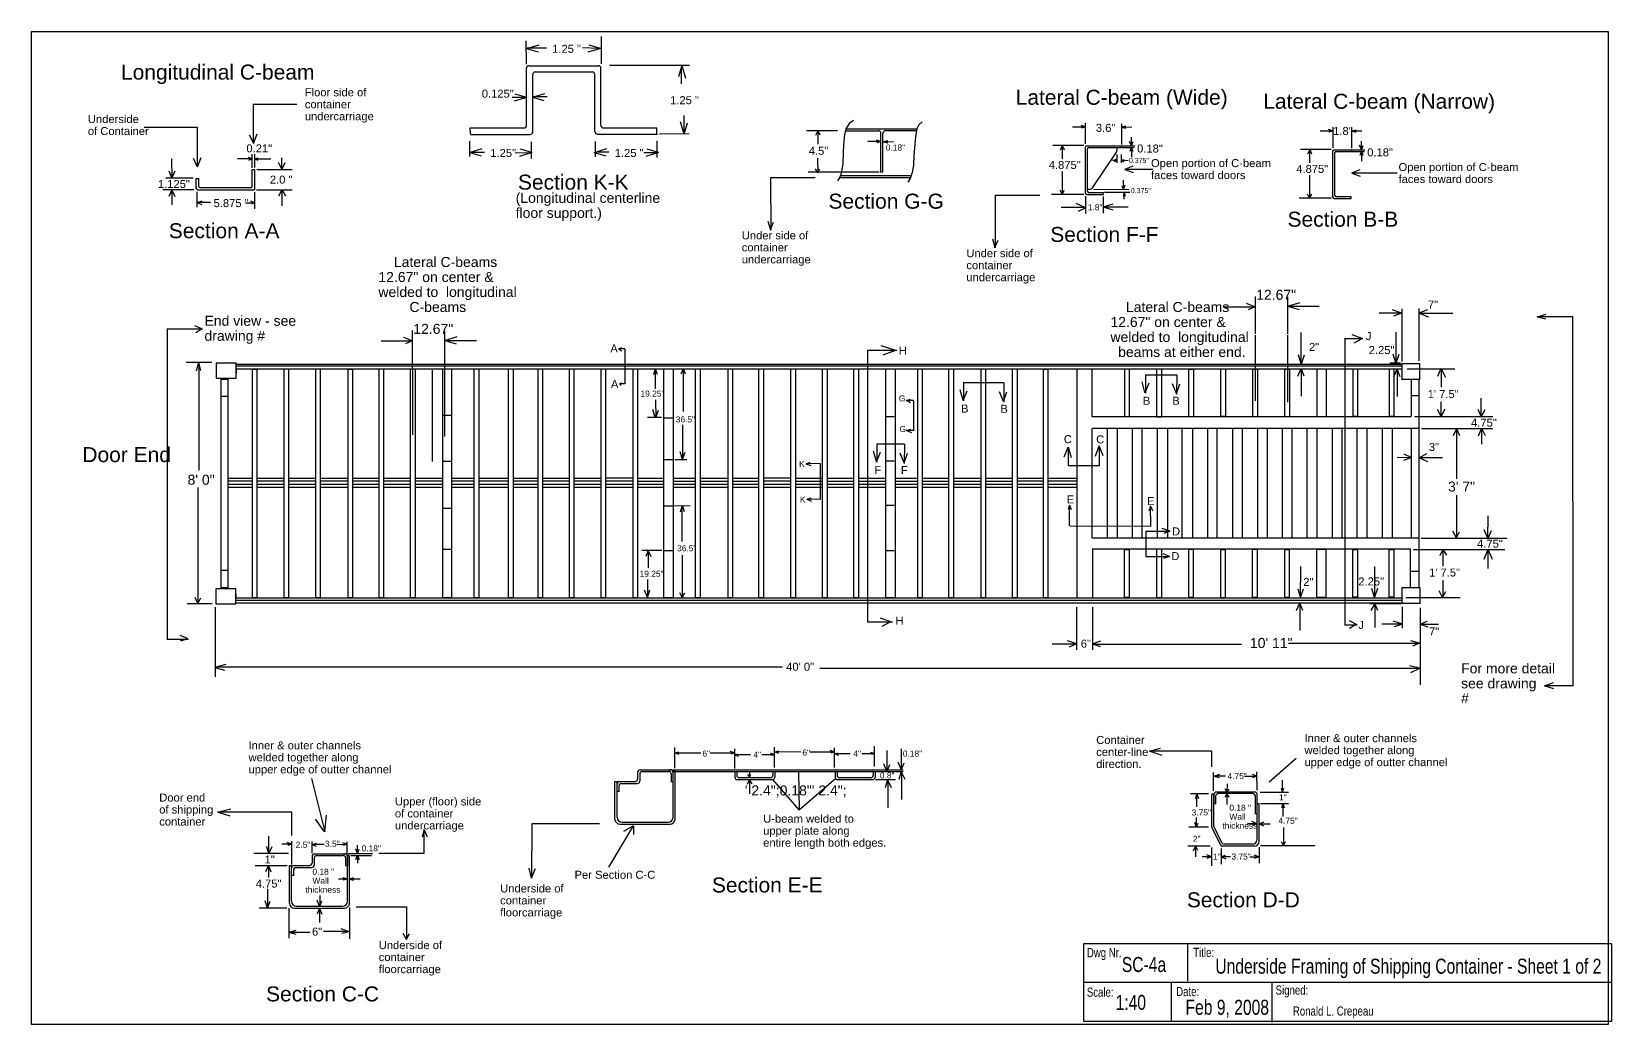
# Model space of a CAD drawing. Extents: x 24 to 656, y 22 to 420.
import ezdxf

# ---------------------------------------------------------------- set-up
doc = ezdxf.new("R2010")
doc.units = 0
doc.header["$LTSCALE"] = 100
doc.header["$MEASUREMENT"] = 0
doc.linetypes.add('DASHDOT', pattern=[1, 0.5, -0.25, 0, -0.25])
doc.layers.add('1', color=7, linetype='Continuous')
doc.styles.add('ARIAL', font='ARIAL.TTF')

msp = doc.modelspace()

# ---------------------------------------------------------------- linework, layer by layer
at = {"layer": '1', "color": 7, "linetype": 'Continuous'}
for p, q in [((251.54, 417.55), (251.54, 406.63)), ((221.47, 415.9), (221.6, 406.47)), ((221.72, 412.78), (226.72, 414.28)), ((221.72, 412.78), (226.31, 411.45)), ((222.02, 413), (229.74, 413)), ((250.58, 412.86), (244.09, 413)), ((251.28, 412.81), (246.28, 411.31)), ((251.28, 412.81), (246.7, 414.14)), ((221.67, 382.05), (221.67, 404.91)), ((222.67, 405.91), (250.47, 405.91)), ((251.47, 382.05), (251.47, 404.91)), ((254.85, 406.1), (286.86, 406.1)), ((283.74, 405.98), (282.41, 401.4)), ((283.55, 404.77), (283.55, 398.6)), ((283.74, 405.98), (285.24, 400.98)), ((224.16, 379.46), (224.16, 402.4)), ((225.16, 403.4), (248.01, 403.4)), ((249.01, 379.56), (249.01, 402.4)), ((215.92, 393.33), (221.06, 393.27)), ((221.77, 393.22), (216.77, 391.72)), ((221.77, 393.22), (217.18, 394.55)), ((224.08, 393.33), (229.08, 394.83)), ((224.08, 393.33), (228.66, 391.99)), ((229.89, 393.41), (224.47, 393.45)), ((112.47, 390.59), (129.88, 390.59)), ((112.55, 374.84), (112.55, 390.68)), ((284.65, 385.98), (284.65, 379.32)), ((90.13, 381.26), (68.8, 381.26)), ((90.13, 365.43), (90.13, 381.26)), ((199.28, 378.51), (199.22, 381.11)), ((199.22, 381.05), (220.67, 381.05)), ((252.47, 381.05), (273.86, 381.05)), ((273.86, 378.58), (273.86, 381.11)), ((284.74, 378.49), (283.24, 383.49)), ((284.74, 378.49), (286.07, 383.08)), ((346.02, 379.85), (333.69, 379.85)), ((338.17, 379.92), (337.29, 378.04)), ((338.13, 379.92), (338.13, 374.58)), ((338.17, 379.96), (338.92, 378.25)), ((349.31, 379.9), (362.43, 379.93)), ((349.48, 380.65), (377.69, 380.65)), ((365.22, 379.94), (377.56, 379.98)), ((445.1, 381.37), (440.02, 381.37)), ((445.06, 381.46), (443.47, 381.96)), ((445.14, 381.41), (443.6, 380.96)), ((445.14, 382.96), (445.14, 374.65)), ((459.55, 382.69), (459.55, 374.41)), ((459.55, 381.4), (461.38, 381.86)), ((459.55, 381.36), (463.71, 381.4)), ((459.55, 381.36), (461.34, 380.9)), ((544.07, 379.79), (538.99, 379.79)), ((544.03, 379.87), (542.44, 380.37)), ((544.11, 379.83), (542.57, 379.37)), ((544.11, 381.37), (544.11, 373.07)), ((551.57, 381.16), (551.57, 372.88)), ((551.57, 379.87), (553.4, 380.33)), ((551.57, 379.83), (555.74, 379.87)), ((551.57, 379.83), (553.36, 379.37)), ((112.47, 375.01), (110.88, 378.18)), ((112.55, 374.84), (114.05, 378.68)), ((198.92, 375.73), (198.92, 369.56)), ((198.96, 371.25), (203.96, 372.75)), ((199.34, 378.46), (223.16, 378.46)), ((223.6, 375.45), (223.6, 368.78)), ((248.77, 371.25), (253.77, 372.75)), ((249.16, 375.65), (249.16, 369.48)), ((250.01, 378.56), (274.01, 378.56)), ((273.75, 375.91), (273.75, 369.25)), ((274.86, 378.65), (286.72, 378.79)), ((363.33, 375.55), (358.24, 375.55)), ((363.28, 375.63), (361.7, 376.13)), ((363.37, 375.59), (361.83, 375.13)), ((363.44, 363.31), (363.44, 378.93)), ((364.19, 363.31), (364.23, 378.94)), ((364.31, 375.54), (366.15, 375.99)), ((364.31, 375.49), (368.48, 375.54)), ((364.31, 375.49), (366.11, 375.04)), ((444.52, 373.96), (432.18, 373.96)), ((435.89, 373.96), (435.02, 372.08)), ((435.85, 373.96), (435.85, 368.62)), ((435.89, 374), (436.64, 372.29)), ((445.2, 354.93), (445.2, 373.41)), ((445.7, 373.91), (459.47, 373.9)), ((445.95, 355.68), (445.95, 372.71)), ((446.45, 373.21), (459.55, 373.21)), ((457.8, 373.28), (457.8, 371.83)), ((459.53, 373.9), (459.53, 373.15)), ((459.75, 373.86), (464.88, 373.86)), ((459.88, 373.19), (464.71, 373.19)), ((463.59, 373.86), (462.75, 375.61)), ((463.5, 373.24), (462.92, 371.57)), ((463.5, 373.24), (464.13, 371.69)), ((463.55, 373.24), (463.55, 369.28)), ((463.59, 373.9), (463.59, 377.32)), ((463.59, 373.86), (464.25, 375.57)), ((555.61, 372.33), (554.78, 374.08)), ((555.61, 372.37), (555.61, 375.79)), ((555.61, 372.33), (556.28, 374.04)), ((79.94, 360.97), (79.9, 368.72)), ((90.05, 365.59), (88.47, 368.76)), ((90.13, 365.43), (91.63, 369.26)), ((112.03, 368.62), (106.19, 368.6)), ((111.99, 368.62), (110.55, 368.05)), ((111.99, 368.66), (110.57, 369.24)), ((112.03, 365.03), (112.03, 370.53)), ((113.03, 368.66), (114.34, 369.03)), ((113.03, 368.64), (114.32, 368.12)), ((113.05, 365.16), (113.05, 370.49)), ((113.05, 368.64), (119.42, 368.62)), ((123.82, 364.47), (122.53, 367.22)), ((123.82, 364.39), (123.82, 369.05)), ((123.86, 364.43), (125.19, 367.22)), ((198.96, 371.25), (203.54, 369.92)), ((204.86, 371.18), (199.44, 371.22)), ((217.19, 371.06), (223.26, 371.2)), ((223.83, 371.14), (218.83, 369.64)), ((223.83, 371.14), (219.24, 372.48)), ((248.77, 371.25), (253.35, 369.92)), ((254.57, 371.34), (249.16, 371.38)), ((268.61, 371.25), (273.75, 371.2)), ((274.46, 371.14), (269.46, 369.64)), ((274.46, 371.14), (269.88, 372.48)), ((338.1, 368.94), (338.15, 363.04)), ((448.03, 357.01), (457.63, 371.28)), ((457.67, 367.99), (456.05, 367.99)), ((457.67, 367.9), (456.72, 367.4)), ((457.63, 367.94), (457.01, 368.49)), ((457.76, 370.44), (457.72, 367.03)), ((459.3, 368.07), (462.26, 367.99)), ((459.34, 368.07), (460.63, 368.44)), ((459.42, 370.4), (459.42, 367.11)), ((459.42, 368.03), (460.59, 367.57)), ((543.49, 372.37), (531.15, 372.37)), ((534.86, 372.37), (533.99, 370.5)), ((534.82, 372.37), (534.82, 367.04)), ((534.86, 372.41), (535.61, 370.7)), ((544.17, 353.35), (544.17, 371.83)), ((544.67, 372.33), (551.55, 372.33)), ((544.92, 354.1), (544.92, 371.12)), ((545.42, 371.62), (551.53, 371.62)), ((551.55, 372.37), (551.55, 371.62)), ((551.78, 372.33), (556.9, 372.33)), ((551.9, 371.66), (556.74, 371.66)), ((555.53, 371.7), (554.94, 370.04)), ((555.57, 371.7), (555.53, 367.75)), ((555.53, 371.7), (556.15, 370.16)), ((88.36, 360.87), (77.48, 360.87)), ((79.86, 360.93), (78.74, 363.76)), ((79.9, 360.89), (81.19, 363.93)), ((89.61, 360.8), (90.67, 360.8)), ((89.62, 356.76), (89.62, 360.81)), ((90.69, 357.61), (90.69, 360.79)), ((113.05, 364.24), (112.03, 364.24)), ((112.05, 357.64), (112.05, 364.3)), ((113.05, 356.76), (113.05, 364.3)), ((113.86, 364.37), (127.99, 364.35)), ((337.1, 361.1), (319.27, 361.1)), ((319.27, 361.1), (319.35, 340.19)), ((362.77, 363.35), (334.35, 363.35)), ((338.15, 363.12), (337.31, 364.67)), ((338.15, 363.04), (338.98, 364.67)), ((346.85, 361.23), (375.23, 361.23)), ((347.23, 361.98), (375.56, 361.98)), ((363.4, 363.35), (364.19, 363.4)), ((435.85, 363.66), (435.85, 354.46)), ((460.51, 356.49), (460.47, 360.19)), ((460.91, 364.49), (464.24, 365.82)), ((460.91, 364.49), (472.19, 364.58)), ((460.91, 364.4), (464.24, 363.15)), ((534.82, 362.08), (534.82, 352.87)), ((551.74, 363.06), (555.07, 364.39)), ((551.74, 363.06), (569.82, 363.06)), ((551.74, 362.98), (555.07, 361.73)), ((88.69, 356.2), (76.32, 356.26)), ((79.86, 356.26), (78.69, 353.64)), ((79.86, 356.22), (79.86, 350.26)), ((79.86, 356.14), (81.03, 353.6)), ((89.86, 355.45), (89.86, 349.28)), ((90.4, 356.26), (112.55, 356.26)), ((91.17, 357.14), (111.55, 357.14)), ((112.94, 355.37), (112.94, 348.7)), ((113.78, 356.28), (127.94, 356.3)), ((123.86, 356.26), (122.57, 353.76)), ((123.9, 356.3), (123.86, 349.8)), ((123.94, 356.3), (125.28, 353.8)), ((426.9, 353.97), (409.07, 353.97)), ((409.07, 353.97), (409.15, 333.05)), ((444.6, 354.46), (431.64, 354.46)), ((435.85, 354.54), (435.02, 356.08)), ((435.85, 354.46), (436.68, 356.08)), ((445.7, 354.43), (452.45, 354.43)), ((445.97, 356.57), (447.2, 356.57)), ((446.45, 355.18), (452.43, 355.18)), ((448.38, 356.49), (462.59, 356.44)), ((452.41, 354.48), (452.41, 355.18)), ((452.76, 355.28), (462.92, 355.28)), ((460.47, 356.57), (459.88, 357.86)), ((460.63, 355.36), (460.26, 353.78)), ((460.47, 356.53), (461.09, 358.11)), ((460.59, 355.36), (460.59, 352.57)), ((460.63, 355.28), (461.09, 353.78)), ((534.82, 352.95), (533.99, 354.5)), ((534.82, 352.87), (535.65, 354.5)), ((89.86, 351.22), (92.03, 351.89)), ((95.28, 351.14), (89.86, 351.18)), ((89.86, 351.18), (91.9, 350.43)), ((109.32, 351.05), (112.94, 351.01)), ((112.94, 351.01), (111.4, 351.68)), ((112.86, 351.05), (111.74, 350.47)), ((445.13, 349.15), (435.47, 349.15)), ((445.22, 349.07), (441.47, 350.82)), ((445.3, 349.07), (442.3, 347.65)), ((445.22, 353.74), (445.22, 346.82)), ((452.3, 353.57), (452.3, 346.9)), ((452.3, 349.4), (456.22, 350.65)), ((452.3, 349.4), (462.22, 349.4)), ((452.3, 349.4), (456.13, 348.24)), ((543.57, 352.87), (530.61, 352.87)), ((544.67, 352.85), (551.42, 352.85)), ((545.42, 353.6), (551.4, 353.6)), ((551.38, 352.89), (551.38, 353.6)), ((319.35, 340.19), (318.35, 343.6)), ((319.19, 340.35), (320.52, 343.27)), ((409.15, 333.05), (408.15, 336.47)), ((408.99, 333.22), (410.32, 336.14)), ((512.96, 309.44), (509.63, 310.86)), ((513.13, 298.61), (513.13, 313.61)), ((526.05, 309.69), (531.05, 311.19)), ((526.05, 309.69), (538.71, 309.69)), ((526.05, 309.69), (530.63, 308.36)), ((526.09, 298.61), (526.09, 313.49)), ((512.84, 309.36), (500.54, 309.36)), ((512.96, 309.44), (510.3, 308.28)), ((571.69, 306.94), (562.6, 306.94)), ((571.52, 306.94), (568.02, 308.27)), ((571.6, 306.94), (568.35, 305.77)), ((571.81, 287.6), (571.81, 308.6)), ((578.62, 307.02), (582.04, 308.44)), ((578.62, 306.94), (592.04, 306.94)), ((578.62, 306.94), (582.37, 305.44)), ((578.67, 287.85), (578.67, 308.85)), ((625.81, 305.51), (629.4, 306.51)), ((639.98, 305.51), (625.81, 305.51)), ((625.9, 305.43), (629.23, 304.68)), ((639.98, 305.59), (640.06, 157.76)), ((77.93, 300.63), (92.1, 300.63)), ((78.01, 300.58), (78.01, 176.27)), ((91.93, 300.63), (89.1, 301.88)), ((91.68, 300.54), (89.51, 299.13)), ((175.93, 295.81), (172.6, 297.23)), ((176.1, 284.98), (176.1, 299.98)), ((189.01, 296.06), (194.01, 297.56)), ((189.06, 284.98), (189.06, 299.85)), ((531.51, 286.73), (531.51, 299.14)), ((555.8, 296.8), (551.83, 298.29)), ((569.42, 286.98), (569.42, 299.39)), ((175.81, 295.73), (163.51, 295.73)), ((175.93, 295.81), (173.26, 294.65)), ((189.01, 296.06), (201.68, 296.06)), ((189.01, 296.06), (193.6, 294.73)), ((261.03, 292.63), (258.53, 292.63)), ((258.59, 292.66), (259.74, 293.24)), ((258.65, 292.66), (259.64, 291.83)), ((261.03, 292.59), (261.03, 278.63)), ((357.99, 292.16), (369.75, 292.16)), ((357.99, 292), (357.99, 183.48)), ((368.92, 292.16), (363.45, 293.82)), ((369.25, 292), (364.12, 290.18)), ((548.84, 296.8), (556.13, 296.8)), ((549.01, 182.15), (549.01, 296.8)), ((555.64, 296.64), (552.49, 294.98)), ((95.89, 287.19), (85.61, 287.19)), ((90.56, 287.25), (89.56, 283.67)), ((90.56, 287.25), (91.39, 284)), ((90.61, 287.19), (90.61, 244.14)), ((105.55, 286.96), (97.55, 286.96)), ((97.55, 286.96), (97.55, 280.96)), ((105.41, 286.54), (571.79, 286.53)), ((571.79, 285.7), (105.5, 285.69)), ((105.5, 284.64), (571.82, 284.65)), ((105.55, 280.96), (105.55, 286.96)), ((105.55, 284.96), (105.55, 282.96)), ((273.12, 284.65), (272.45, 282.32)), ((273.2, 284.65), (273.2, 276.65)), ((273.2, 284.65), (273.95, 282.49)), ((284.28, 284.65), (283.45, 282.57)), ((284.28, 284.65), (284.37, 267.65)), ((284.37, 284.65), (285.2, 282.65)), ((441.72, 284.67), (441.72, 193)), ((447.94, 265.53), (447.94, 284.56)), ((473.77, 265.64), (473.77, 284.48)), ((475.65, 284.48), (475.65, 265.39)), ((531.33, 284.61), (530, 281.61)), ((531.42, 286.73), (530.34, 290.31)), ((531.48, 284.38), (531.48, 273.76)), ((531.5, 284.61), (532.58, 281.86)), ((531.59, 286.73), (532.76, 290.23)), ((571.12, 286.94), (566.87, 286.94)), ((569.33, 286.98), (568.25, 290.56)), ((569.67, 284.41), (568.34, 281.41)), ((569.5, 286.98), (570.67, 290.48)), ((569.84, 284.41), (570.92, 281.66)), ((571.74, 286.78), (578.78, 286.78)), ((571.81, 280.33), (571.81, 286.83)), ((573.87, 284.71), (592.87, 284.71)), ((578.78, 286.78), (578.78, 280.28)), ((587.29, 284.79), (585.96, 281.62)), ((587.37, 284.71), (589.21, 281.38)), ((587.37, 284.58), (587.37, 277.33)), ((97.55, 280.96), (105.55, 280.96)), ((99.41, 280.54), (102.41, 280.54)), ((99.43, 280.95), (99.43, 196.87)), ((102.33, 280.92), (102.33, 196.83)), ((183.98, 284.15), (183.98, 247.65)), ((258.85, 278.6), (259.58, 278.03)), ((261.03, 278.63), (258.86, 278.63)), ((259.01, 278.71), (259.74, 279.23)), ((396.36, 279.17), (412.61, 279.17)), ((396.44, 279.08), (396.44, 271.83)), ((412.61, 279.08), (412.53, 271.33)), ((468.99, 275.21), (467.82, 279.46)), ((469.07, 282.29), (481.69, 282.28)), ((469.07, 275.12), (470.65, 279.04)), ((469.15, 282.21), (469.15, 274.96)), ((481.57, 274.74), (479.99, 278.66)), ((481.57, 274.74), (482.9, 278.66)), ((481.74, 282.24), (481.65, 274.49)), ((569.82, 284.18), (569.82, 273.55)), ((578.78, 280.37), (571.74, 280.37)), ((575.56, 265.59), (575.56, 280.43)), ((578.56, 280.43), (578.56, 197.26)), ((99.33, 273.71), (102.33, 273.71)), ((273.28, 272.32), (273.37, 265.24)), ((376.38, 272.06), (373.55, 272.06)), ((373.67, 272.06), (375.26, 272.47)), ((373.92, 272.06), (375.26, 271.14)), ((376.47, 271.89), (376.47, 259.89)), ((396.28, 272.08), (395.11, 276.33)), ((396.36, 272), (397.94, 275.92)), ((412.44, 271.58), (410.86, 275.5)), ((412.44, 271.58), (413.78, 275.5)), ((578.47, 273.93), (575.47, 273.93)), ((603.46, 265.62), (603.46, 272.96)), ((188.15, 266.18), (191.55, 266.18)), ((273.2, 265.24), (272.2, 268.4)), ((273.37, 265.24), (274.45, 268.15)), ((365.34, 265.63), (368.74, 265.63)), ((575.49, 265.51), (447.94, 265.51)), ((475.65, 265.39), (473.85, 265.39)), ((576.71, 265.54), (608.12, 265.54)), ((587.37, 265.62), (585.96, 268.46)), ((587.46, 265.58), (587.46, 271.5)), ((587.46, 265.54), (589.04, 268.62)), ((603.46, 265.54), (602.29, 268.38)), ((603.46, 265.46), (604.96, 268.38)), ((275.62, 265.15), (270.03, 265.15)), ((276.61, 265.08), (280.01, 265.08)), ((284.12, 262.32), (284.03, 248.74)), ((376.3, 260.06), (373.55, 260.06)), ((373.59, 259.97), (375.59, 259.22)), ((373.76, 259.97), (375.34, 260.56)), ((447.91, 216.95), (447.91, 260.78)), ((578.43, 260.76), (447.97, 260.76)), ((453.86, 260.79), (453.86, 216.96)), ((457.86, 260.71), (457.86, 216.87)), ((463.86, 260.62), (463.86, 216.79)), ((467.77, 260.62), (467.77, 216.79)), ((473.86, 260.71), (473.86, 216.87)), ((478.02, 260.79), (478.02, 216.96)), ((483.77, 260.71), (483.77, 216.87)), ((487.94, 260.79), (487.94, 216.96)), ((493.94, 260.71), (493.94, 216.87)), ((497.77, 260.71), (497.77, 216.87)), ((504.02, 260.79), (504.02, 216.96)), ((507.86, 260.71), (507.86, 216.87)), ((513.94, 260.79), (513.94, 216.96)), ((517.86, 260.71), (517.86, 216.87)), ((523.86, 260.79), (523.86, 216.96)), ((527.77, 260.71), (527.77, 216.87)), ((533.77, 260.79), (533.77, 216.96)), ((537.77, 260.71), (537.77, 216.87)), ((543.86, 260.79), (543.86, 216.96)), ((547.77, 260.71), (547.77, 216.87)), ((553.69, 260.71), (553.69, 216.87)), ((557.77, 260.71), (557.77, 216.87)), ((563.86, 260.71), (563.86, 216.87)), ((567.86, 260.79), (567.86, 216.96)), ((575.5, 216.91), (575.5, 260.71)), ((579.54, 260.79), (607.96, 260.79)), ((593.5, 260.64), (592.25, 257.81)), ((593.5, 260.73), (594.75, 257.98)), ((593.58, 260.73), (593.58, 240.73)), ((603.62, 260.88), (602.29, 257.71)), ((603.62, 260.88), (604.96, 258.04)), ((603.62, 260.79), (603.62, 254.54)), ((361.72, 254.73), (372.85, 254.73)), ((361.77, 254.54), (361.77, 247.29)), ((372.81, 254.56), (372.73, 246.81)), ((436.69, 249.47), (438.27, 253.38)), ((438.23, 253.3), (438.23, 246.05)), ((439.56, 249.05), (438.39, 253.3)), ((449.23, 249.72), (450.56, 253.63)), ((450.69, 253.8), (450.69, 246.05)), ((452.27, 249.88), (450.69, 253.8)), ((191.51, 247.58), (188.11, 247.58)), ((276.76, 248.4), (280.16, 248.4)), ((280.95, 248.4), (285.78, 248.4)), ((284.03, 248.49), (283.12, 251.4)), ((284.03, 248.49), (285.12, 251.32)), ((333.34, 246.73), (335.34, 245.98)), ((339.16, 246.75), (333.5, 246.7)), ((333.51, 246.73), (335.09, 247.31)), ((339.16, 246.75), (339.16, 232.45)), ((361.6, 247.54), (360.44, 251.79)), ((361.69, 247.46), (363.27, 251.38)), ((368.72, 247.79), (365.32, 247.79)), ((372.64, 247.06), (371.06, 250.98)), ((372.64, 247.06), (373.98, 250.98)), ((575.42, 249.06), (569.83, 249.14)), ((575.5, 249.23), (572.42, 248.06)), ((575.42, 249.23), (572.67, 250.48)), ((578.5, 249.14), (588, 249.14)), ((578.5, 249.14), (581.92, 247.64)), ((578.58, 249.06), (581.75, 250.81)), ((102.36, 240.99), (112.14, 240.99)), ((113.89, 240.99), (124.76, 240.99)), ((126.52, 240.99), (137.38, 240.99)), ((139.21, 240.99), (150.35, 240.99)), ((152.14, 240.99), (162.7, 240.99)), ((164.53, 240.99), (175.25, 240.99)), ((177.15, 240.99), (188.19, 240.99)), ((191.72, 240.99), (200.89, 240.99)), ((202.58, 240.99), (214.56, 240.99)), ((216.4, 240.99), (226.28, 240.99)), ((228.07, 240.99), (238.76, 240.99)), ((240.59, 240.99), (251.42, 240.99)), ((253.28, 241), (264.25, 241)), ((266.12, 240.97), (276.68, 240.97)), ((280.34, 240.97), (289.32, 240.97)), ((291.12, 240.97), (302.25, 240.97)), ((304.08, 240.97), (314.63, 240.97)), ((316.43, 241), (327.33, 241)), ((329.2, 240.97), (340.09, 240.97)), ((341.89, 240.97), (352.65, 240.97)), ((354.43, 240.97), (365.41, 240.97)), ((369.08, 240.97), (378.11, 240.97)), ((379.96, 240.97), (390.52, 240.97)), ((392.41, 240.97), (403.42, 240.97)), ((405.18, 240.97), (416.12, 240.97)), ((417.8, 240.98), (428.35, 240.98)), ((430.17, 240.98), (441.64, 240.98)), ((438.25, 246.01), (450.87, 246.01)), ((90.33, 237.19), (90.33, 190.67)), ((102.37, 239.81), (112.15, 239.81)), ((102.37, 237.33), (112.15, 237.33)), ((102.4, 238.54), (112.17, 238.54)), ((113.91, 239.81), (124.77, 239.81)), ((113.91, 237.33), (124.77, 237.33)), ((113.93, 238.54), (124.8, 238.54)), ((126.53, 239.81), (137.39, 239.81)), ((126.53, 237.33), (137.39, 237.33)), ((126.56, 238.54), (137.42, 238.54)), ((139.22, 239.81), (150.37, 239.81)), ((139.22, 237.33), (150.37, 237.33)), ((139.25, 238.54), (150.4, 238.54)), ((152.16, 239.81), (162.71, 239.81)), ((152.16, 237.33), (162.71, 237.33)), ((152.18, 238.54), (162.74, 238.54)), ((164.54, 239.81), (175.26, 239.81)), ((164.54, 237.33), (175.26, 237.33)), ((164.57, 238.54), (175.29, 238.54)), ((177.17, 239.81), (188.2, 239.81)), ((177.17, 237.33), (188.2, 237.33)), ((177.19, 238.54), (188.23, 238.54)), ((191.73, 239.81), (200.9, 239.81)), ((191.73, 237.33), (200.9, 237.33)), ((191.75, 238.54), (200.93, 238.54)), ((202.59, 239.81), (214.58, 239.81)), ((202.59, 237.33), (214.58, 237.33)), ((202.62, 238.54), (214.61, 238.54)), ((216.41, 239.81), (226.29, 239.81)), ((216.41, 237.33), (226.29, 237.33)), ((216.44, 238.54), (226.32, 238.54)), ((228.08, 239.81), (238.77, 239.81)), ((228.08, 237.33), (238.77, 237.33)), ((228.11, 238.54), (238.8, 238.54)), ((240.6, 239.81), (251.43, 239.81)), ((240.6, 237.33), (251.43, 237.33)), ((240.63, 238.54), (251.46, 238.54)), ((253.3, 239.81), (264.26, 239.81)), ((253.3, 237.34), (264.26, 237.34)), ((253.32, 238.55), (264.29, 238.55)), ((266.14, 239.79), (276.69, 239.79)), ((266.14, 237.31), (276.69, 237.31)), ((266.16, 238.52), (276.72, 238.52)), ((280.35, 239.79), (289.33, 239.79)), ((280.35, 237.31), (289.33, 237.31)), ((280.37, 238.52), (289.36, 238.52)), ((291.13, 239.79), (302.27, 239.79)), ((291.13, 237.31), (302.27, 237.31)), ((291.16, 238.52), (302.3, 238.52)), ((304.09, 239.79), (314.64, 239.79)), ((304.09, 237.31), (314.64, 237.31)), ((304.12, 238.52), (314.67, 238.52)), ((316.44, 239.81), (327.34, 239.81)), ((316.44, 237.34), (327.34, 237.34)), ((316.47, 238.55), (327.37, 238.55)), ((329.21, 239.79), (340.11, 239.79)), ((329.21, 237.31), (340.11, 237.31)), ((329.24, 238.52), (340.13, 238.52)), ((341.9, 239.79), (352.66, 239.79)), ((341.9, 237.31), (352.66, 237.31)), ((341.93, 238.52), (352.69, 238.52)), ((354.45, 239.79), (365.42, 239.79)), ((354.45, 237.31), (365.42, 237.31)), ((354.47, 238.52), (365.45, 238.52)), ((369.09, 239.79), (378.12, 239.79)), ((369.09, 237.31), (378.12, 237.31)), ((369.12, 238.52), (378.14, 238.52)), ((379.98, 239.79), (390.53, 239.79)), ((379.98, 237.31), (390.53, 237.31)), ((380, 238.52), (390.56, 238.52)), ((392.43, 239.79), (403.44, 239.79)), ((392.43, 237.31), (403.44, 237.31)), ((392.45, 238.52), (403.46, 238.52)), ((405.19, 239.79), (416.13, 239.79)), ((405.19, 237.31), (416.13, 237.31)), ((405.22, 238.52), (416.16, 238.52)), ((417.81, 239.8), (428.37, 239.8)), ((417.81, 237.32), (428.37, 237.32)), ((417.84, 238.53), (428.39, 238.53)), ((430.18, 239.8), (441.66, 239.8)), ((430.18, 237.32), (441.66, 237.32)), ((430.21, 238.53), (441.69, 238.53)), ((593.67, 216.94), (593.67, 234.19)), ((188.15, 228.96), (191.55, 228.96)), ((276.74, 229.83), (280.14, 229.83)), ((280.87, 229.9), (287.12, 229.99)), ((283.95, 229.99), (283.2, 227.32)), ((283.95, 215.65), (283.95, 229.82)), ((284.03, 229.9), (284.7, 227.65)), ((333.7, 232.5), (335.7, 231.75)), ((333.87, 232.5), (335.45, 233.08)), ((339.31, 232.45), (333.98, 232.49)), ((365.37, 230.07), (368.77, 230.07)), ((438.86, 230.14), (438.28, 228.34)), ((438.82, 230.09), (439.44, 228.43)), ((438.86, 221.8), (438.86, 230.14)), ((471.23, 229.76), (470.48, 227.84)), ((471.28, 221.76), (471.23, 229.84)), ((471.23, 229.72), (471.98, 228.05)), ((439.03, 221.8), (471.28, 221.76)), ((606.12, 216.89), (606.21, 225.89)), ((578.54, 216.95), (447.99, 216.95)), ((469.36, 219.78), (479.03, 219.78)), ((469.36, 219.74), (469.36, 209.61)), ((478.94, 219.78), (475.82, 220.86)), ((478.9, 219.78), (476.53, 218.78)), ((579.46, 216.96), (613.71, 216.89)), ((593.5, 217.02), (592.08, 219.69)), ((593.58, 217.02), (594.75, 219.52)), ((606.12, 216.98), (604.62, 220.23)), ((606.21, 216.98), (607.62, 219.98)), ((188.42, 212.57), (191.82, 212.57)), ((275.78, 211.99), (267.87, 211.99)), ((270.28, 211.99), (269.45, 209.57)), ((270.2, 212.07), (271.37, 209.57)), ((270.37, 211.99), (270.37, 205.07)), ((276.61, 211.96), (280.01, 211.96)), ((283.95, 210.15), (283.95, 193.24)), ((365.37, 212.01), (368.77, 212.01)), ((575.15, 212.48), (447.94, 212.48)), ((447.97, 212.59), (447.97, 193.14)), ((469.36, 209.65), (478.94, 209.65)), ((473.68, 193.38), (473.68, 212.53)), ((475.56, 212.53), (475.56, 193.13)), ((478.78, 209.65), (476.28, 210.65)), ((478.74, 209.65), (476.44, 208.82)), ((575.15, 197.23), (575.15, 212.48)), ((576.37, 212.39), (612.87, 212.39)), ((588.12, 212.39), (586.87, 209.89)), ((588.12, 212.39), (588.12, 205.73)), ((588.12, 212.39), (589.54, 210.14)), ((606.12, 212.39), (604.54, 208.39)), ((606.12, 212.31), (606.12, 204.8)), ((606.21, 212.31), (607.79, 208.56)), ((99.41, 204.12), (102.24, 204.12)), ((531.21, 193.23), (531.29, 205.64)), ((560.88, 193.16), (560.96, 205.57)), ((575.19, 203.79), (578.47, 203.79)), ((105.46, 196.7), (97.46, 196.7)), ((97.46, 196.7), (97.46, 190.7)), ((99.33, 197.21), (102.33, 197.21)), ((105.46, 190.7), (105.46, 196.7)), ((270.03, 193.32), (268.87, 196.15)), ((270.03, 193.24), (271.03, 196.32)), ((270.12, 200.4), (270.12, 193.24)), ((531.29, 192.98), (530.21, 196.56)), ((531.17, 193.19), (532.33, 196.69)), ((560.8, 193.16), (559.71, 196.74)), ((560.92, 193.44), (562.08, 196.94)), ((571.71, 197.17), (578.85, 197.17)), ((571.79, 190.71), (571.79, 197.21)), ((578.85, 197.17), (578.85, 190.67)), ((588.04, 200.14), (588.04, 193.14)), ((96.03, 190.67), (86.03, 190.67)), ((90.22, 190.75), (89.14, 193.25)), ((90.31, 190.67), (91.47, 193.08)), ((97.46, 190.7), (105.46, 190.7)), ((105.41, 193.12), (571.76, 193.12)), ((105.46, 194.7), (105.46, 192.7)), ((105.49, 191.12), (571.85, 191.06)), ((571.79, 192.03), (105.58, 192.04)), ((283.95, 193.15), (283.03, 195.07)), ((283.87, 193.15), (284.95, 195.07)), ((475.56, 193.13), (473.76, 193.13)), ((530.79, 190.86), (529.46, 187.86)), ((530.94, 190.63), (530.94, 180.01)), ((530.96, 190.86), (532.04, 188.11)), ((571.29, 190.69), (558.87, 190.69)), ((560.71, 190.52), (559.37, 187.94)), ((560.85, 190.33), (560.85, 181.18)), ((560.87, 190.52), (561.96, 188.16)), ((578.85, 190.75), (571.71, 190.75)), ((571.78, 189.52), (571.78, 180.94)), ((573.37, 193.14), (595.04, 193.14)), ((587.96, 193.14), (586.62, 195.81)), ((587.96, 193.14), (589.29, 195.64)), ((97.14, 189.4), (97.14, 161.48)), ((357.99, 183.48), (368.09, 183.48)), ((367.76, 183.31), (363.29, 184.97)), ((367.26, 183.48), (363.78, 181.66)), ((441.67, 189.31), (441.67, 172.31)), ((448.04, 189.32), (448.04, 172.32)), ((553.81, 182.32), (550.83, 183.81)), ((571.69, 182.69), (568.28, 183.77)), ((578.92, 182.52), (581.92, 183.77)), ((578.99, 189.04), (578.99, 158.29)), ((86.15, 176.85), (83.15, 178.01)), ((548.84, 182.32), (553.82, 182.32)), ((553.15, 182.32), (550.83, 180.83)), ((571.61, 182.6), (563.69, 182.52)), ((571.78, 182.6), (568.61, 181.44)), ((579, 182.6), (586.42, 182.52)), ((579, 182.52), (582.08, 181.44)), ((77.85, 176.6), (86.44, 176.6)), ((86.35, 176.63), (83.26, 175.71)), ((441.67, 174.56), (431.83, 174.56)), ((441.67, 174.64), (438.08, 175.81)), ((441.58, 174.64), (438.67, 173.31)), ((447.87, 174.64), (451.37, 175.89)), ((447.9, 174.56), (507.62, 174.56)), ((447.96, 174.64), (451.04, 173.56)), ((578.88, 174.84), (526.37, 174.84)), ((578.71, 174.89), (575.29, 175.89)), ((578.79, 174.89), (575.96, 173.73)), ((97.06, 165.35), (101.56, 166.51)), ((324.01, 165.29), (97.06, 165.29)), ((97.06, 165.26), (100.98, 164.1)), ((578.98, 164.76), (339.01, 164.76)), ((578.9, 164.93), (574.81, 165.93)), ((578.81, 164.85), (575.23, 163.1)), ((628.73, 157.85), (632.31, 159.26)), ((639.9, 157.85), (628.73, 157.85)), ((628.9, 157.85), (632.4, 156.85)), ((281.03, 124.88), (281.03, 133.17)), ((304.95, 124.79), (304.95, 132.67)), ((320.87, 125.21), (320.87, 133.29)), ((344.91, 125.21), (344.91, 133.08)), ((360.83, 125.63), (360.83, 133.71)), ((371.63, 124.27), (371.63, 132.68)), ((470.82, 131.77), (475.15, 132.93)), ((280.99, 131), (282.62, 131.42)), ((281.08, 131.04), (282.49, 130.58)), ((291.37, 130.96), (281.08, 131)), ((295.08, 131.04), (304.99, 131.04)), ((304.95, 131.04), (303.12, 131.54)), ((304.95, 131.04), (303.45, 130.5)), ((304.95, 130.25), (306.24, 130.67)), ((311.2, 130.21), (304.99, 130.25)), ((304.99, 130.25), (306.45, 129.67)), ((315.78, 130.38), (320.91, 130.38)), ((320.91, 130.42), (319.33, 130.83)), ((320.91, 130.42), (319.66, 129.96)), ((320.95, 131.42), (322.58, 131.83)), ((321.03, 131.46), (322.45, 131)), ((331.33, 131.38), (321.03, 131.42)), ((335.03, 131.46), (344.95, 131.46)), ((344.91, 131.46), (343.08, 131.96)), ((344.91, 131.46), (343.41, 130.92)), ((344.91, 130.67), (346.2, 131.08)), ((351.16, 130.63), (344.95, 130.67)), ((344.95, 130.67), (346.41, 130.08)), ((355.74, 130.79), (360.87, 130.79)), ((360.87, 130.83), (359.28, 131.25)), ((360.87, 130.83), (359.62, 130.38)), ((365.8, 123.65), (364.55, 126.65)), ((365.88, 123.57), (365.88, 131.99)), ((365.88, 123.65), (366.97, 126.4)), ((371.54, 124.35), (370.29, 127.35)), ((371.63, 124.35), (372.71, 127.1)), ((495.65, 131.77), (470.74, 131.68)), ((470.99, 131.68), (475.74, 130.18)), ((495.74, 125.43), (495.74, 131.77)), ((529.43, 128.79), (518.6, 119.35)), ((135.78, 120.74), (140.99, 99.49)), ((266.12, 123.25), (266.12, 120.58)), ((266.99, 122.58), (266.99, 119.79)), ((267.12, 124.25), (279.23, 124.25)), ((267.99, 123.58), (278.52, 123.58)), ((279.52, 122.62), (279.52, 119.56)), ((280.23, 123.37), (280.23, 119.51)), ((280.98, 123.55), (280.29, 123.55)), ((280.31, 123.6), (280.31, 124.35)), ((280.32, 105.34), (280.32, 123.53)), ((280.33, 124.31), (372.33, 124.31)), ((280.35, 123.58), (372.35, 123.58)), ((281.07, 104.55), (281.07, 123.59)), ((305.02, 123.6), (305.02, 121.35)), ((305.78, 123.57), (305.78, 122.06)), ((306.02, 120.35), (319.96, 120.35)), ((319.25, 121.13), (306.68, 121.13)), ((310.83, 120.38), (309.91, 118.42)), ((310.83, 121.17), (310.16, 122.38)), ((310.78, 121.21), (311.45, 122.42)), ((310.78, 120.33), (311.83, 118.63)), ((310.87, 123.21), (310.83, 121.21)), ((310.87, 120.33), (310.83, 114.71)), ((330.74, 108.21), (320.24, 120.46)), ((320.25, 123.65), (320.25, 122.13)), ((320.96, 123.65), (320.96, 121.35)), ((330.83, 108.13), (330.58, 123.71)), ((330.91, 108.38), (345.33, 120.88)), ((345.11, 123.6), (345.11, 121.35)), ((345.86, 123.57), (345.86, 122.06)), ((346.11, 120.35), (360.05, 120.35)), ((359.34, 121.13), (346.76, 121.13)), ((360.34, 123.65), (360.34, 122.13)), ((361.05, 123.65), (361.05, 121.35)), ((361.28, 120.4), (369.21, 120.4)), ((366.1, 120.34), (365.1, 117.09)), ((366.1, 120.26), (367.51, 117.26)), ((366.18, 120.26), (366.18, 109.09)), ((371.54, 123.6), (370.54, 120.35)), ((371.54, 123.52), (372.96, 120.52)), ((371.63, 123.52), (371.63, 112.35)), ((496.44, 121.77), (498.73, 121.15)), ((496.46, 115.81), (496.46, 123.15)), ((496.49, 121.72), (498.89, 122.55)), ((501.13, 121.72), (496.49, 121.67)), ((508.79, 121.72), (513.68, 121.72)), ((513.73, 121.77), (511.96, 122.35)), ((513.68, 121.72), (512.01, 121.04)), ((513.8, 116.15), (513.75, 123.48)), ((523.94, 115.39), (523.94, 120.13)), ((257.05, 104.55), (257.05, 119.55)), ((257.07, 119.55), (257.88, 119.55)), ((257.9, 105.34), (257.91, 119.58)), ((258.82, 115.59), (257.94, 115.59)), ((258.65, 117.79), (258.65, 115.52)), ((258.9, 119.58), (265.12, 119.58)), ((259.65, 118.79), (265.99, 118.79)), ((279.44, 119.57), (280.23, 119.57)), ((494.46, 114.69), (487.21, 114.66)), ((489.66, 114.64), (489.14, 112.66)), ((489.77, 109.52), (489.77, 114.69)), ((489.77, 114.69), (490.39, 112.76)), ((495.75, 101.45), (495.75, 114.72)), ((495.83, 114.68), (496.5, 114.68)), ((496.5, 101.88), (496.5, 114.65)), ((496.56, 114.49), (496.56, 110.64)), ((497.25, 113.74), (497.25, 110.69)), ((512.85, 115.37), (497.5, 115.37)), ((512.01, 114.79), (497.96, 114.79)), ((501.7, 114.74), (500.87, 113.23)), ((501.75, 115.42), (501.08, 116.67)), ((501.65, 114.69), (502.48, 113.28)), ((501.7, 114.64), (501.7, 110.42)), ((501.81, 118.65), (501.75, 115.42)), ((501.81, 115.52), (502.64, 116.56)), ((513.06, 113.91), (513.06, 106.68)), ((513.87, 96.51), (513.84, 114.27)), ((515, 115.36), (526.38, 115.36)), ((523.99, 115.42), (523.58, 116.98)), ((523.94, 115.42), (524.51, 116.88)), ((98.18, 107.4), (103.43, 108.65)), ((98.34, 107.4), (103.09, 105.9)), ((497.33, 110.7), (496.56, 110.7)), ((514.68, 110.72), (513.89, 110.72)), ((514.71, 95.72), (514.71, 110.72)), ((515.17, 110.77), (526.38, 110.77)), ((524.1, 110.78), (523.52, 109.06)), ((524.12, 110.91), (524.12, 105.55)), ((524.15, 110.83), (524.67, 109.12)), ((127.84, 107.31), (98.26, 107.31)), ((127.82, 97.99), (127.84, 107.31)), ((140.86, 99.53), (137.28, 104.53)), ((141.11, 99.61), (141.78, 106.11)), ((223.84, 102.63), (223.67, 80.88)), ((250.84, 102.71), (223.84, 102.63)), ((264.34, 101.88), (254.51, 85.38)), ((259.05, 102.55), (279.07, 102.55)), ((259.9, 103.34), (278.32, 103.34)), ((264.51, 101.83), (260.51, 99.63)), ((264.42, 101.71), (264.42, 98.38)), ((494.36, 101.36), (486.55, 101.36)), ((489.51, 101.41), (488.94, 103.23)), ((489.51, 105.26), (489.51, 101.35)), ((489.57, 101.36), (490.24, 102.92)), ((499.77, 95.08), (496.61, 101.44)), ((513.79, 102.71), (509.93, 102.71)), ((513.79, 102.71), (511.7, 103.6)), ((513.79, 102.66), (511.86, 102.03)), ((512.98, 106.76), (513.83, 106.76)), ((514.62, 102.71), (516.55, 103.49)), ((514.67, 102.71), (518.99, 102.71)), ((514.77, 102.71), (516.44, 101.88)), ((524.41, 101.25), (524.41, 93.96)), ((118.71, 90.93), (118.71, 97.8)), ((127.86, 94.49), (125.94, 95.15)), ((127.82, 86.44), (127.82, 95.69)), ((135.99, 90.94), (135.99, 95.57)), ((135.99, 94.4), (137.74, 94.99)), ((149.94, 94.49), (148.24, 95.11)), ((150.03, 90.4), (150.03, 95.49)), ((180.77, 100.45), (179.93, 97.37)), ((180.77, 90.87), (180.77, 100.45)), ((180.77, 100.29), (182.02, 97.45)), ((499.14, 94.22), (495.85, 101.02)), ((524.41, 93.91), (523.58, 95.42)), ((524.41, 93.96), (525.14, 95.63)), ((126.5, 90.84), (112.67, 90.84)), ((118.67, 90.84), (117.88, 93.63)), ((118.71, 90.84), (119.96, 93.59)), ((127.78, 94.49), (123.86, 94.49)), ((127.78, 94.49), (126.19, 93.99)), ((135.94, 94.36), (137.61, 93.69)), ((135.94, 89.65), (135.94, 86.99)), ((140.78, 94.4), (136.07, 94.4)), ((136.82, 88.99), (136.82, 86.19)), ((136.94, 90.65), (149.06, 90.65)), ((137.82, 89.99), (148.35, 89.99)), ((145.94, 94.49), (149.99, 94.44)), ((149.99, 94.49), (148.44, 93.99)), ((149.35, 89.02), (149.35, 85.97)), ((150.06, 89.77), (150.06, 85.91)), ((150.81, 89.96), (150.12, 89.96)), ((150.14, 71.75), (150.14, 89.93)), ((150.42, 90.8), (160.17, 90.8)), ((150.89, 70.96), (150.89, 90)), ((151.42, 89.97), (159.67, 89.97)), ((154, 90.01), (153.34, 88.26)), ((154.05, 90.84), (153.38, 92.47)), ((154.05, 90.84), (154.05, 94.18)), ((154.05, 90.84), (154.75, 92.47)), ((154.05, 89.97), (154.05, 86.93)), ((154.09, 89.97), (154.75, 88.34)), ((162.68, 90.87), (180.77, 90.87)), ((495.04, 93.75), (486.17, 93.74)), ((489.15, 93.8), (488.32, 91.67)), ((489.2, 93.75), (489.15, 89.43)), ((489.2, 93.75), (489.98, 92.08)), ((495.45, 89.53), (491.91, 89.48)), ((495.56, 89.53), (493.73, 90.21)), ((495.56, 89.53), (493.79, 88.86)), ((495.61, 93.18), (495.61, 85.89)), ((499.41, 89.58), (501.13, 90.11)), ((499.51, 92.76), (499.46, 86.56)), ((503.16, 89.53), (499.51, 89.53)), ((499.51, 89.48), (501.34, 88.65)), ((512.76, 93.72), (500.05, 93.72)), ((511.92, 94.51), (500.66, 94.52)), ((510.97, 89.48), (514.62, 89.53)), ((514.57, 89.53), (512.64, 90.16)), ((514.57, 89.53), (512.64, 88.75)), ((514.67, 93.39), (514.62, 86.98)), ((515.24, 93.96), (536.91, 93.96)), ((125.96, 85.91), (113.21, 85.91)), ((118.5, 86), (117.38, 83.46)), ((118.46, 86), (119.5, 83.41)), ((118.46, 85.91), (118.46, 81.16)), ((126.87, 70.96), (126.87, 85.96)), ((126.89, 85.96), (127.71, 85.96)), ((127.73, 71.75), (127.74, 85.99)), ((128.48, 84.19), (128.48, 81.92)), ((128.73, 85.99), (134.94, 85.99)), ((129.48, 85.19), (135.82, 85.19)), ((149.27, 85.98), (150.06, 85.98)), ((223.67, 80.88), (222.76, 84.96)), ((223.67, 81.13), (225.26, 84.79)), ((118.17, 76.62), (118.17, 68.91)), ((128.64, 82), (127.77, 82)), ((150.12, 80.55), (146.48, 80.58)), ((150.03, 80.61), (148.25, 81.11)), ((150, 80.58), (148.37, 80.08)), ((150.87, 80.61), (152.62, 81.25)), ((150.89, 80.61), (155.2, 80.61)), ((150.89, 80.58), (152.56, 80.11)), ((118.17, 68.91), (117.13, 71.91)), ((118.13, 68.91), (119.25, 71.75)), ((129.73, 69.75), (148.14, 69.75)), ((138.96, 69.8), (138, 72.18)), ((139, 74.01), (139, 69.76)), ((139, 69.8), (139.84, 71.88)), ((125.84, 68.91), (114.84, 68.91)), ((126.63, 68.91), (126.67, 56.96)), ((128.87, 68.96), (148.89, 68.96)), ((138.96, 68.93), (138, 66.47)), ((138.92, 68.97), (138.96, 63.18)), ((138.92, 68.93), (139.8, 66.51)), ((150.92, 69.21), (150.92, 56.71)), ((153.52, 69.45), (173.68, 69.45)), ((173.68, 69.45), (173.68, 56.45)), ((126.57, 59.36), (135.11, 59.36)), ((126.57, 59.32), (129.44, 58.57)), ((126.61, 59.36), (129.53, 60.11)), ((150.78, 59.57), (140.5, 59.57)), ((150.82, 59.53), (147.53, 60.61)), ((150.73, 59.45), (147.82, 58.74)), ((173.68, 56.45), (172.35, 58.79)), ((173.6, 56.45), (174.85, 58.62)), ((486.15, 39.77), (486.15, 54.53)), ((444.5, 39.31), (655.5, 39.31)), ((479.61, 23.63), (479.61, 39.31)), ((519.88, 23.17), (519.88, 39.31))]:
    msp.add_line(p, q, dxfattribs=at)
at = {"layer": '1', "color": 7, "linetype": 'DASHDOT'}
for p, q in [((513.21, 271.86), (513.21, 298.19)), ((526.09, 271.28), (526.09, 298.11)), ((176.18, 258.23), (176.18, 284.56)), ((189.06, 257.65), (189.06, 284.48))]:
    msp.add_line(p, q, dxfattribs=at)
at = {"layer": '1', "color": 7, "linetype": 'Continuous'}
for points in [[(23.8, 419.57), (654.2, 419.57), (654.2, 22.43), (23.8, 22.43)], [(112.07, 284.55), (113.87, 284.55), (113.87, 193.02), (112.07, 193.02)], [(124.73, 284.6), (126.53, 284.6), (126.53, 193.07), (124.73, 193.07)], [(137.4, 284.6), (139.2, 284.6), (139.2, 193.07), (137.4, 193.07)], [(150.35, 284.57), (152.15, 284.57), (152.15, 193.04), (150.35, 193.04)], [(162.76, 284.6), (164.56, 284.6), (164.56, 193.07), (162.76, 193.07)], [(175.32, 284.6), (177.12, 284.6), (177.12, 193.07), (175.32, 193.07)], [(188.18, 284.6), (191.75, 284.6), (191.74, 193.07), (188.17, 193.07)], [(200.82, 284.65), (202.62, 284.65), (202.62, 193.04), (200.82, 193.04)], [(214.54, 284.6), (216.34, 284.6), (216.34, 193.07), (214.54, 193.07)], [(226.29, 284.6), (228.09, 284.6), (228.09, 193.07), (226.29, 193.07)], [(238.82, 284.6), (240.62, 284.6), (240.62, 193.07), (238.82, 193.07)], [(251.48, 284.6), (253.28, 284.6), (253.28, 193.07), (251.48, 193.07)], [(264.29, 284.6), (266.09, 284.6), (266.09, 193.07), (264.29, 193.07)], [(276.65, 284.6), (280.33, 284.6), (280.33, 193.07), (276.65, 193.07)], [(289.32, 284.6), (291.12, 284.6), (291.12, 193.07), (289.32, 193.07)], [(302.29, 284.6), (304.09, 284.6), (304.09, 193.07), (302.29, 193.07)], [(314.62, 284.6), (316.42, 284.6), (316.42, 193.07), (314.62, 193.07)], [(327.4, 284.6), (329.2, 284.6), (329.2, 193.07), (327.4, 193.07)], [(340.07, 284.6), (341.87, 284.6), (341.87, 193.07), (340.07, 193.07)], [(352.62, 284.6), (354.42, 284.6), (354.42, 193.07), (352.62, 193.07)], [(365.4, 284.6), (369.08, 284.6), (369.08, 193.07), (365.4, 193.07)], [(378.15, 284.6), (379.95, 284.6), (379.95, 193.07), (378.15, 193.07)], [(390.59, 284.6), (392.39, 284.6), (392.39, 193.07), (390.59, 193.07)], [(403.43, 284.6), (405.23, 284.6), (405.23, 193.07), (403.43, 193.07)], [(416.07, 284.6), (417.87, 284.6), (417.87, 193.07), (416.07, 193.07)], [(428.4, 284.55), (430.2, 284.55), (430.2, 193.12), (428.4, 193.12)], [(460.9, 284.62), (462.7, 284.62), (462.7, 265.52), (460.9, 265.52)], [(486.56, 284.57), (488.36, 284.57), (488.36, 265.47), (486.56, 265.47)], [(499.39, 284.65), (501.19, 284.65), (501.19, 265.55), (499.39, 265.55)], [(512.14, 284.57), (513.94, 284.57), (513.94, 265.47), (512.14, 265.47)], [(524.97, 284.57), (526.77, 284.57), (526.77, 265.47), (524.97, 265.47)], [(537.81, 284.61), (541.45, 284.61), (541.45, 265.47), (537.81, 265.47)], [(552.23, 284.67), (554.03, 284.67), (554.03, 265.54), (552.23, 265.54)], [(566.73, 284.65), (568.53, 284.65), (568.53, 265.55), (566.73, 265.55)], [(460.81, 212.36), (462.61, 212.36), (462.61, 193.26), (460.81, 193.26)], [(486.47, 212.49), (488.27, 212.49), (488.27, 193.21), (486.47, 193.21)], [(499.3, 212.4), (501.1, 212.4), (501.1, 193.11), (499.3, 193.11)], [(512.05, 212.49), (513.85, 212.49), (513.85, 193.21), (512.05, 193.21)], [(524.89, 212.4), (526.69, 212.4), (526.69, 193.21), (524.89, 193.21)], [(537.72, 212.49), (541.37, 212.49), (541.37, 193.21), (537.72, 193.21)], [(552.14, 212.41), (553.94, 212.41), (553.94, 193.28), (552.14, 193.28)], [(566.64, 212.39), (568.44, 212.39), (568.44, 193.3), (566.64, 193.3)], [(655.5, 23.63), (444.5, 23.63), (444.5, 54.83), (655.5, 54.83)]]:
    msp.add_lwpolyline(points, close=True, dxfattribs=at)
for points in [[(352.44, 383.94), (350.73, 382.77), (349.44, 380.65), (348.87, 378.25), (348.52, 375.81), (348.31, 371.77), (348.23, 366.56), (347.4, 362.35), (346.85, 361.02), (346.02, 359.85)], [(379.85, 383.4), (378.52, 382.27), (377.77, 380.73), (377.29, 377.66), (376.94, 374.56), (376.56, 370.06), (376.48, 366.15), (375.94, 363.23), (375.1, 360.81), (374.19, 359.35)]]:
    msp.add_lwpolyline(points, dxfattribs=at)
for centre, radius, start, end in [((222.67, 404.91), 1, 90, 180), ((250.47, 404.91), 1, 0, 90), ((225.16, 402.4), 1, 90, 180), ((248.01, 402.4), 1, 0, 90), ((220.67, 382.05), 1, 270, 0), ((223.16, 379.46), 1, 270, 0), ((250.01, 379.56), 1, 180, 270), ((252.47, 382.05), 1, 180, 270), ((362.44, 378.93), 1, 0, 90.16901), ((365.23, 378.94), 1, 90.17849, 179.8564), ((445.7, 373.41), 0.5, 90, 180), ((446.45, 372.71), 0.5, 90, 180), ((456.8, 371.83), 1, 326.06051, 0), ((544.67, 371.83), 0.5, 90, 180), ((545.42, 371.12), 0.5, 90, 180), ((90.4, 357.07), 0.81, 180.26278, 270), ((91.17, 357.66), 0.521, 180, 270), ((111.55, 357.64), 0.5, 270, 0), ((112.55, 356.76), 0.5, 270, 0), ((445.7, 354.93), 0.5, 180, 270), ((446.45, 355.68), 0.5, 180, 270), ((447.2, 357.57), 1, 270, 326.06051), ((545.42, 354.1), 0.5, 180, 270), ((544.67, 353.35), 0.5, 180, 270), ((265.12, 120.58), 1, 270, 0), ((267.12, 123.25), 1, 90, 180), ((267.99, 122.58), 1, 90, 180), ((278.52, 122.62), 1, 0, 90), ((279.19, 123.28), 1, 0, 90), ((306.02, 121.35), 1, 180, 270), ((306.76, 122.13), 1, 179.58781, 270), ((319.25, 122.13), 1, 270, 0), ((319.96, 121.35), 1, 270, 0), ((346.11, 121.35), 1, 180, 270), ((346.85, 122.13), 1, 179.58781, 270), ((359.34, 122.13), 1, 270, 0), ((360.05, 121.35), 1, 270, 0), ((258.9, 118.58), 1, 90, 180), ((259.65, 117.79), 1, 90, 180), ((265.99, 119.79), 1, 270, 0), ((497.57, 114.41), 0.975, 90, 180), ((498.22, 113.74), 0.975, 90, 180), ((512.12, 113.8), 0.975, 0, 90), ((512.9, 114.38), 0.975, 0, 90), ((259.05, 104.55), 2, 180, 270), ((259.9, 105.34), 2, 180, 270), ((278.32, 105.34), 2, 270, 0), ((279.07, 104.55), 2, 270, 0), ((496.75, 101.45), 1, 180.02866, 205.80453), ((497.5, 101.88), 1, 180, 206.43242), ((500.67, 95.52), 1, 206.43242, 269.92516), ((511.92, 96.51), 1.95, 270, 0), ((512.76, 95.72), 1.95, 270, 360), ((136.94, 89.65), 1, 90, 180), ((137.82, 88.99), 1, 90, 180), ((148.35, 89.02), 1, 0, 90), ((149.02, 89.69), 1, 0, 90), ((500.04, 94.65), 1, 205.80453, 270.29), ((128.73, 84.99), 1, 90, 180), ((129.48, 84.19), 1, 90, 180), ((134.94, 86.99), 1, 270, 0), ((135.82, 86.19), 1, 270, 0), ((128.87, 70.96), 2, 180, 270), ((129.73, 71.75), 2, 180, 270), ((148.14, 71.75), 2, 270, 0), ((148.89, 70.96), 2, 270, 0)]:
    msp.add_arc(centre, radius, start, end, dxfattribs=at)

# ---------------------------------------------------------------- texts
at = {"layer": '1', "color": 7, "linetype": 'Continuous', "style": 'ARIAL'}
for s, height, p in [('1.25 "', 3.2, (231.95, 411.07)), ('Longitudinal C-beam', 6, (59.55, 400.37)), ('container', 3.2, (133.05, 388.89)), ('Floor side of ', 3.2, (133.05, 393.69)), ('0.125"', 3.2, (203.81, 393.13)), ('1.25 "', 3.2, (279.12, 390.53)), ('Lateral C-beam (Wide)', 6, (417.31, 390.29)), ('Lateral C-beam (Narrow)', 6, (516.28, 388.7)), ('Underside', 3.2, (46.3, 382.98)), ('undercarriage', 3.2, (133.05, 384.09)), ('of Container', 3.2, (46.3, 378.18)), ('3.6"', 3.2, (449.35, 379.46)), ('1.8"', 3.2, (544.24, 378.2)), ('0.21"', 3.2, (109.69, 371.26)), ('4.5"', 3.2, (334.56, 370.29)), ('0.18"', 2.4, (365.36, 371.99)), ('0.18"', 3.2, (465.84, 371.19)), ('0.18"', 3.2, (557.86, 369.66)), ('1.25"', 3.2, (207.22, 369.42)), ('1.25 "', 3.2, (256.97, 369.41)), ('4.875"', 3.2, (430.52, 364.62)), ('0.375"', 2, (462.59, 367.03)), ('Open portion of C-beam', 3.2, (471.41, 365.36)), ('Open portion of C-beam', 3.2, (570.38, 363.78)), ('1.125"', 3.2, (74.32, 357.01)), ('2.0 "', 3.2, (119.07, 358.76)), ('Section K-K', 6, (218.28, 356.35)), ('faces toward doors', 3.2, (471.41, 360.56)), ('4.875"', 3.2, (529.49, 363.04)), ('faces toward doors', 3.2, (570.38, 358.98)), ('(Longitudinal centerline', 4, (217.36, 351.05)), ('Section G-G', 6, (342.44, 348.73)), ('0.375"', 2, (463.34, 354.99)), ('5.875 "', 3.2, (96.57, 349.35)), ('floor support.)', 4, (217.36, 345.05)), ('1.8"', 2.4, (446.13, 348.07)), ('Section B-B', 6, (526.01, 341.52)), ('Section A-A', 6, (78.67, 336.92)), ('Section F-F', 6, (431.12, 335.43)), ('container', 3.2, (307.77, 331.65)), ('Under side of', 3.2, (307.77, 336.45)), ('    Lateral C-beams ', 4, (162.47, 325.4)), ('undercarriage', 3.2, (307.77, 326.85)), ('Under side of', 3.2, (397.57, 329.32)), ('12.67" on center &', 4, (162.47, 319.4)), ('container', 3.2, (397.57, 324.52)), ('undercarriage', 3.2, (397.57, 319.72)), ('welded to  longitudinal ', 4, (162.47, 313.4)), ('12.67"', 4, (513.46, 312.28)), ('        C-beams', 4, (162.47, 307.4)), ('    Lateral C-beams ', 4, (455.19, 307.4)), ('7"', 3.2, (582.12, 308.77)), ('End view - see', 4, (92.93, 301.88)), ('12.67" on center &', 4, (455.19, 301.4)), ('drawing #', 4, (92.93, 295.88)), ('12.67"', 4, (176.43, 298.65)), ('welded to  longitudinal ', 4, (455.19, 295.4)), ('J', 3.2, (557.29, 296.14)), ('A', 3.2, (255.22, 291.22)), ('H', 3.2, (370.58, 290.34)), ('  beams at either end.', 4, (455.19, 289.4)), ('2"', 3.2, (534.59, 291.81)), ('2.25"', 3.2, (558.46, 290.57)), ('A', 3.2, (255.45, 276.97)), ('19.25"', 2.4, (267.28, 273.57)), ('G', 2.4, (370.59, 271.64)), ('B', 3.2, (468.15, 270.29)), ('B', 3.2, (479.9, 270.29)), ('1\' 7.5"', 3.2, (582.04, 272.96)), ('36.5"', 2.4, (281.37, 263.24)), ('B', 3.2, (395.44, 267.17)), ('B', 3.2, (411.19, 267.08)), ('G', 2.4, (370.84, 259.39)), ('4.75"', 3.2, (599.37, 261.54)), ('Door End', 6, (44.1, 247.35)), ('C', 3.2, (436.56, 254.93)), ('C', 3.2, (449.48, 254.84)), ('3"', 3.2, (582.5, 251.81)), ('K', 2.4, (330.7, 245.46)), ('8\' 0"', 4, (86.17, 238.31)), ('F', 3.2, (360.77, 242.63)), ('F', 3.2, (371.39, 242.56)), ('E', 3.2, (437.65, 230.8)), ('3\' 7"', 4, (590.17, 235.58)), ('K', 2.4, (331.05, 231.18)), ('E', 3.2, (469.82, 230.14)), ('D', 3.2, (479.82, 218.03)), ('4.75"', 3.2, (601.79, 213.14)), ('36.5"', 2.4, (281.91, 211.69)), ('D', 3.2, (479.53, 208.15)), ('19.25"', 2.4, (266.91, 201.49)), ('1\' 7.5"', 3.2, (582.58, 201.6)), ('2"', 3.2, (532.3, 197.86)), ('2.25"', 3.2, (554.3, 198.02)), ('H', 3.2, (369.25, 182.32)), ('J', 3.2, (554.31, 180.66)), ('10\' 11"', 4, (510.95, 173.02)), ('7"', 3.2, (582.58, 178.02)), ('6"', 3.2, (443.33, 173.14)), ('40\' 0"', 3.2, (325.53, 163.9)), ('For more detail', 4, (595.4, 162.85)), ('see drawing', 4, (595.4, 156.85)), ('#', 4, (595.4, 150.85)), ('Inner & outer channels', 3.2, (110.54, 132.47)), ('center-line', 3.2, (449.49, 129.82)), ('Container ', 3.2, (449.49, 134.62)), ('welded together along ', 3.2, (532.77, 130.54)), ('Inner & outer channels', 3.2, (532.77, 135.34)), ('welded together along ', 3.2, (110.54, 127.67)), ('6"', 2.4, (292.03, 129.58)), ('4"', 2.4, (312.41, 129.17)), ('6"', 2.4, (331.99, 130)), ('4"', 2.4, (352.37, 129.58)), ('0.18"', 2.4, (372.16, 129.58)), ('direction.', 3.2, (449.49, 125.02)), ('upper edge of outter channel', 3.2, (532.77, 125.74)), ('upper edge of outter channel', 3.2, (110.54, 122.87)), ('0.8"', 2.4, (362.98, 120.82)), ('4.75"', 2.4, (502.01, 120.57)), ('Door end', 3.2, (74.84, 111.58)), ('1"', 2.4, (522.59, 112.03)), ('of shipping', 3.2, (74.84, 106.78)), ('of container', 3.2, (169.07, 105.23)), ('Upper (floor) side', 3.2, (169.07, 110.03)), ('3.75"', 2.4, (487.66, 106.02)), ('   0.18 " ', 2.4, (499.95, 107.93)), ('container', 3.2, (74.84, 101.98)), ('undercarriage', 3.2, (169.07, 100.43)), ('upper plate along ', 3.2, (316.33, 98.34)), ('U-beam welded to', 3.2, (316.33, 103.14)), ('thickness', 2.4, (499.95, 100.73)), ('   Wall ', 2.4, (499.95, 104.33)), ('4.75"', 2.4, (522.33, 102.71)), ('2.5"', 2.4, (129.4, 93.11)), ('3.5"', 2.4, (141.11, 93.49)), ('entire length both edges.', 3.2, (316.33, 93.54)), ('2"', 2.4, (488.16, 95.47)), ('1"', 3.2, (116.96, 86.84)), ('0.18"', 2.4, (155.77, 91.66)), ('1"', 2.4, (496.18, 88.39)), ('3.75"', 2.4, (503.58, 88.39)), ('   0.18 " ', 2.4, (133.3, 82.32)), ('Per Section C-C', 3.2, (240.9, 80.69)), ('4.75"', 3.2, (113.42, 77.16)), ('thickness', 2.4, (133.3, 75.12)), ('   Wall ', 2.4, (133.3, 78.72)), ('Underside of', 3.2, (211.17, 75.23)), ('Section E-E', 6, (295.83, 75.21)), ('container', 3.2, (211.17, 70.43)), ('Section D-D', 6, (485.74, 69.27)), ('floorcarriage', 3.2, (211.17, 65.63)), ('6"', 3.2, (135.92, 57.96)), ('container', 3.2, (162.6, 47.75)), ('Underside of', 3.2, (162.6, 52.55)), ('floorcarriage', 3.2, (162.6, 42.95)), ('Section C-C', 6, (117.56, 31.64))]:
    msp.add_text(s, height=height, dxfattribs=at).set_placement(p)
at = {"layer": '1', "color": 7, "linetype": 'Continuous', "style": 'ARIAL', "width": 0.746264}
for s, height, p in [('Dwg Nr.', 3.69, (445.76, 49.31)), ('Title:', 3.69, (488.31, 49.38)), ('SC-4a', 6, (459.73, 43.4)), ('Underside Framing of Shipping Container - Sheet 1 of 2', 6, (497.12, 42.73)), ('Signed:', 3.69, (521.24, 34.32)), ('Scale:', 3.69, (445.74, 33.5)), ('1:40', 6, (457.24, 28.24)), ('Date:', 3.69, (481.46, 33.75)), ('Feb 9, 2008', 6, (485.21, 26.29)), ('Ronald L. Crepeau', 3.6899, (528.14, 25.94))]:
    msp.add_text(s, height=height, dxfattribs=at).set_placement(p)
at = {"layer": '1', "color": 7, "linetype": 'Continuous', "insert": (308.99, 113.29), "char_height": 4, "attachment_point": 7, "style": 'ARIAL'}
msp.add_mtext('\\C7;\\H0\' 2.4";\\fArial|b0|i0;0.18"\\H0\' 2.4"; ', dxfattribs=at)

doc.saveas('drawing.dxf')
